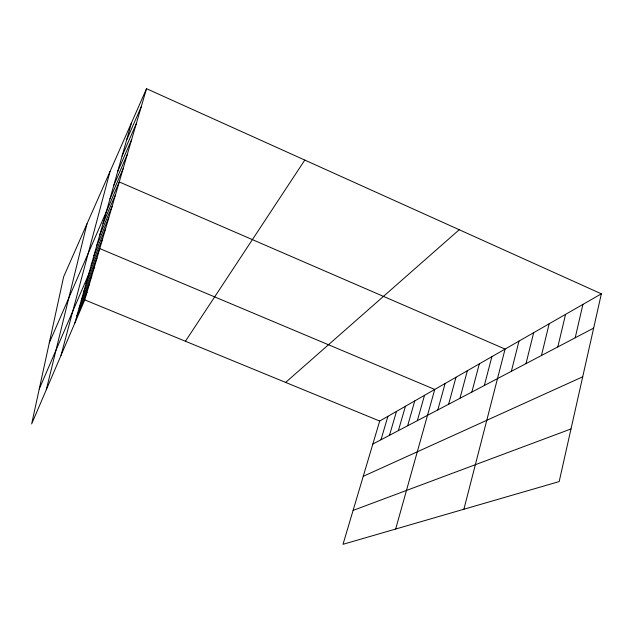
<?xml version="1.0" encoding="UTF-8"?>
<svg xmlns="http://www.w3.org/2000/svg" width="633" height="633" viewBox="0 0 633 633"><rect width="100%" height="100%" fill="white"/><g stroke="black" fill="none" stroke-linecap="round" stroke-linejoin="round"><path stroke-width="0.95" d="M601.35 293.831L559.176 481.586L343.015 544.309L379.681 421.056L601.35 293.831L146.516 88.691L63.64 276.795L31.65 423.952L84.775 299.892L146.516 88.691M575.207 337.793L582.914 304.41M557.839 346.908L565.546 314.379M541.468 355.509L549.159 323.787M46.288 389.762L86.982 223.813M525.999 363.627L533.666 332.681M511.361 371.31L518.997 341.1M463.902 509.233L505.087 349.076L119.257 181.94L49.279 342.864M484.34 385.497L491.881 356.656M471.838 392.064L479.331 363.864M60.99 355.437L110.023 171.519M459.946 398.307L467.376 370.716M448.615 404.258L455.989 377.252M437.814 409.931L445.126 383.495M395.665 529.038L434.752 389.445L99.777 248.579L39.246 389.01M74.884 322.98L131.466 122.849M417.345 420.676L424.529 395.309M407.652 425.764L414.765 400.911M398.379 430.63L405.429 406.275M389.501 435.29L396.48 411.41M380.995 439.761L387.902 416.332M83.58 292.224L94.309 267.276M81.253 300.446L91.761 275.988M79.038 308.295L89.324 284.312M76.917 315.804L86.998 292.272M93.921 255.661L105.616 228.584M91.184 265.346L102.625 238.823M86.017 283.608L96.976 258.153M103.029 223.441L115.57 194.545M99.832 234.748L112.081 206.485M96.794 245.477L108.765 217.815M109.976 198.849L123.15 168.615M117.785 171.25L131.648 139.545M113.766 185.461L127.273 154.507M126.608 140.035L141.238 106.732M122.058 156.137L136.293 123.657M185.437 341.242L304.805 160.078M285.649 382.419L459.226 229.732M372.845 444.042L593.651 328.108M363.239 476.317L582.716 376.801M353.103 510.404L570.998 428.945M84.775 299.892L379.681 421.056"/></g></svg>
